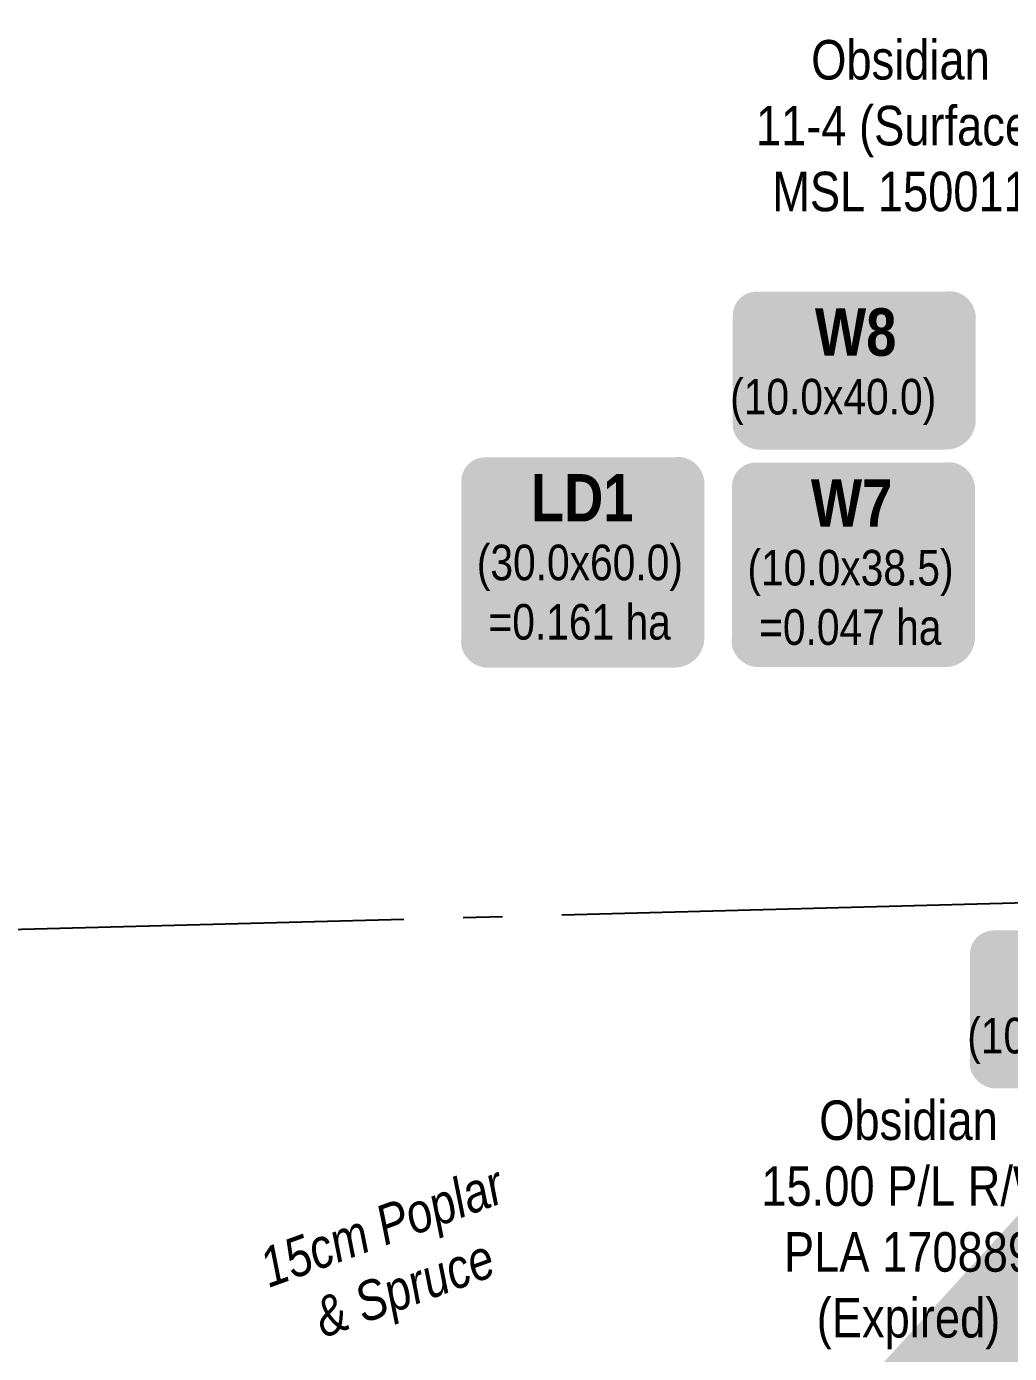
# Model space of a CAD drawing. Extents: x 626623 to 631574, y 5837036 to 5839705.
# Drawn here: x 627915.6 to 628164.3, y 5837886.3 to 5838222.3 of the extents above; entities that cross this region are included whole.
import ezdxf

# ---------------------------------------------------------------- set-up
doc = ezdxf.new("R2010")
doc.units = 0
doc.header["$LTSCALE"] = 5
doc.header["$PDSIZE"] = 0.5
doc.linetypes.add('foc-QUARTERLINE', pattern=[33, 25, -3, 2, -3])
doc.layers.get('Defpoints').update_dxf_attribs({"color": 9})
doc.layers.add('C-AR-T', color=13, linetype='Continuous', lineweight=9)
doc.layers.add('C-RW-T', color=13, linetype='Continuous', lineweight=9)
for name, color, linetype in [('L-QSEC', 8, 'foc-QUARTERLINE'), ('P-BUFFER-H 30m', 51, 'Continuous'), ('P-TEMP-BLOCKS', 250, 'Continuous'), ('T-BUSH-T', 110, 'Continuous')]:
    doc.layers.add(name, color=color, linetype=linetype)
doc.styles.add('80', font='ARIALN.TTF', dxfattribs={"height": 10})
doc.styles.add('80CG', font='ARIALN.TTF', dxfattribs={"height": 10})
doc.styles.add('80LS', font='ARIALNI.TTF', dxfattribs={"height": 10})
doc.styles.add('BOLD', font='ARIALNB.TTF')
doc.dimstyles.new('Compass 5 000', dxfattribs={"dimscale": 5, "dimtxt": 9, "dimasz": 2, "dimexe": 0.2, "dimexo": 0.0625, "dimgap": 0.5, "dimtad": 0, "dimtih": 1, "dimtoh": 1, "dimzin": 0, "dimdsep": 46, "dimtxsty": '80CG', "dimcen": 0.1, "dimse1": 1, "dimse2": 1, "dimclrd": 256, "dimclrt": 256, "dimaunit": 1, "dimadec": 4, "dimazin": 0, "dimtfac": 0.06, "dimtofl": 0, "dimtmove": 0, "dimatfit": 1, "dimfxl": 0.2, "dimtolj": 1, "dimtzin": 0, "dimlwd": -1, "dimarcsym": 0})

# ---------------------------------------------------------------- blocks, each defined once
blk = doc.blocks.new('*D583')
at = {"layer": 'C-RW-T', "transparency": 16777216}
for p, q in [((628187.88, 5837918.87), (628177.88, 5837918.87)), ((628200.83, 5837907.04), (628187.88, 5837918.87)), ((628226.84, 5837883.28), (628234.22, 5837876.53))]:
    blk.add_line(p, q, dxfattribs=at)
for points in [[(628201.95, 5837908.27), (628199.7, 5837905.81), (628208.21, 5837900.29)], [(628227.96, 5837884.51), (628225.71, 5837882.05), (628219.45, 5837890.02)]]:
    blk.add_solid(points, dxfattribs=at)
at = {"layer": 'Defpoints', "color": 0, "transparency": 16777216}
for p in [(628208.21, 5837900.29), (628196.07, 5837887), (628207.31, 5837876.73)]:
    blk.add_point(p, dxfattribs=at)
at = {"layer": 'C-RW-T', "transparency": 16777216, "insert": (628138.79, 5837918.87), "char_height": 10, "attachment_point": 5, "style": '80CG'}
blk.add_mtext('\\A1;Obsidian\\P15.00 P/L R/W\\PPLA 170889\\P(Expired)', dxfattribs=at)
blk = doc.blocks.new('*U644')
at = {"true_color": 0xff8aff}
h = blk.add_hatch(color=211, dxfattribs=at)
edge = h.paths.add_edge_path()
edge.add_line((-24, -20), (24, -20))
edge.add_arc((24, -14), 6, 270, 360)
edge.add_line((30, -14), (30, 12.5))
edge.add_arc((24, 12.5), 6, 0, 90)
edge.add_line((24, 18.5), (-24, 18.5))
edge.add_arc((-24, 12.5), 6, 90, 180)
edge.add_line((-30, 12.5), (-30, -14))
edge.add_arc((-24, -14), 6, 180, 270)
at = {"color": 250, "flags": 128}
blk.add_lwpolyline([(-24, -20, 3, 3, 0), (24, -20, 3, 3, 0.414214), (30, -14, 3, 3, 0), (30, 12.5, 3, 0, 0.414214), (24, 18.5, 0, 0, 0), (-24, 18.5, 0, 0, 0.414214), (-30, 12.5, 0, 0, 0), (-30, -14, 0, 3, 0.414214)], format="xyseb", close=True, dxfattribs=at)
at = {"flags": 128}
blk.add_lwpolyline([(22.41, -14.69, 0, 7.5, 0), (0, 0, 0, 0, 0)], format="xyseb", dxfattribs=at)
at = {"color": 250}
for tag, p, height, style in [('TEMP_AREA_W1_001', (-9.21, 2.24), 12, 'BOLD'), ('ENTER_TEXT_001', (-30.66, -12.62), 9, '80')]:
    blk.add_attdef(tag, p, '', height=height, dxfattribs=dict(at, style=style))
blk = doc.blocks.new('*U697')
at = {"true_color": 0xff8aff}
h = blk.add_hatch(color=211, dxfattribs=at)
edge = h.paths.add_edge_path()
edge.add_line((-24, -33.23), (24, -33.23))
edge.add_arc((24, -27.23), 6, 270, 360)
edge.add_line((30, -27.23), (30, 12.5))
edge.add_arc((24, 12.5), 6, 0, 90)
edge.add_line((24, 18.5), (-24, 18.5))
edge.add_arc((-24, 12.5), 6, 90, 180)
edge.add_line((-30, 12.5), (-30, -27.23))
edge.add_arc((-24, -27.23), 6, 180, 270)
at = {"color": 250, "flags": 128}
blk.add_lwpolyline([(-24, -33.23, 3, 3, 0), (24, -33.23, 3, 3, 0.414214), (30, -27.23, 3, 3, 0), (30, 12.5, 3, 0, 0.414214), (24, 18.5, 0, 0, 0), (-24, 18.5, 0, 0, 0.414214), (-30, 12.5, 0, 0, 0), (-30, -27.23, 0, 3, 0.414214)], format="xyseb", close=True, dxfattribs=at)
at = {"flags": 128}
blk.add_lwpolyline([(22.48, -11.67, 0, 7.5, 0), (0, 0, 0, 0, 0)], format="xyseb", dxfattribs=at)
at = {"color": 250}
for tag, p, height, style in [('TEMP_AREA_W1_001', (-9.21, 2.24), 12, 'BOLD'), ('ENTER_TEXT_001', (-30.66, -12.62), 9, '80')]:
    blk.add_attdef(tag, p, '', height=height, dxfattribs=dict(at, style=style))
blk = doc.blocks.new('*U645')
at = {"true_color": 0xff8aff}
h = blk.add_hatch(color=211, dxfattribs=at)
edge = h.paths.add_edge_path()
edge.add_line((-24, -31.77), (24, -31.77))
edge.add_arc((24, -25.77), 6, 270, 360)
edge.add_line((30, -25.77), (30, 12.5))
edge.add_arc((24, 12.5), 6, 0, 90)
edge.add_line((24, 18.5), (-24, 18.5))
edge.add_arc((-24, 12.5), 6, 90, 180)
edge.add_line((-30, 12.5), (-30, -25.77))
edge.add_arc((-24, -25.77), 6, 180, 270)
at = {"color": 250, "flags": 128}
blk.add_lwpolyline([(-24, -31.77, 3, 3, 0), (24, -31.77, 3, 3, 0.414214), (30, -25.77, 3, 3, 0), (30, 12.5, 3, 0, 0.414214), (24, 18.5, 0, 0, 0), (-24, 18.5, 0, 0, 0.414214), (-30, 12.5, 0, 0, 0), (-30, -25.77, 0, 3, 0.414214)], format="xyseb", close=True, dxfattribs=at)
at = {"flags": 128}
blk.add_lwpolyline([(25.99, -28.12, 0, 7.5, 0), (0, 0, 0, 0, 0)], format="xyseb", dxfattribs=at)
at = {"color": 250}
for tag, p, height, style in [('TEMP_AREA_W1_001', (-9.21, 2.24), 12, 'BOLD'), ('ENTER_TEXT_001', (-30.66, -12.62), 9, '80')]:
    blk.add_attdef(tag, p, '', height=height, dxfattribs=dict(at, style=style))

msp = doc.modelspace()

# ---------------------------------------------------------------- hatches: boundary and pattern name
at = {"layer": 'P-BUFFER-H 30m'}
h = msp.add_hatch(color=256, dxfattribs=at)
h.dxf.hatch_style = 1
edge = h.paths.add_edge_path()
edge.add_line((627973.144, 5837731.876), (628020.276, 5837783.583))
edge.add_line((628020.276, 5837783.583), (628064.701, 5837743.102))
edge.add_arc((628084.9, 5837765.269), 29.989, 227.65976, 317.59487)
edge.add_line((628107.044, 5837745.045), (628281.032, 5837935.552))
edge.add_arc((628258.888, 5837955.775), 29.989, 317.59487, 333.54735)
edge.add_line((628285.737, 5837942.416), (628370.836, 5838113.451))
edge.add_arc((628343.986, 5838126.81), 29.989, 333.54735, 360.0764)
edge.add_line((628373.975, 5838126.85), (628373.775, 5838277.337))
edge.add_line((628373.775, 5838277.337), (628417.17, 5838302.518))
edge.add_arc((628402.118, 5838328.457), 29.989, 300.125, 317.5375)
edge.add_line((628424.242, 5838308.211), (628495.05, 5838385.585))
edge.add_line((628495.05, 5838385.585), (628502.457, 5838384.099))
edge.add_arc((628508.355, 5838413.503), 29.989, 258.65693, 271.56663)
edge.add_line((628509.175, 5838383.525), (628531.659, 5838384.14))
edge.add_arc((628530.839, 5838414.118), 29.989, 271.56663, 361.56663)
edge.add_line((628560.817, 5838414.938), (628560.407, 5838429.927))
edge.add_arc((628530.429, 5838429.107), 29.989, 1.56663, 91.56663)
edge.add_line((628529.609, 5838459.085), (628512.213, 5838458.61))
edge.add_line((628512.213, 5838458.61), (628484.903, 5838464.088))
edge.add_arc((628479.004, 5838434.684), 29.989, 78.65693, 137.5375)
edge.add_line((628456.881, 5838454.93), (628373.583, 5838363.908))
edge.add_line((628373.583, 5838363.908), (628313.705, 5838329.162))
edge.add_arc((628328.756, 5838303.224), 29.989, 120.125, 180.0764)
edge.add_line((628298.767, 5838303.184), (628298.988, 5838137.355))
edge.add_line((628298.988, 5838137.355), (628221.421, 5837981.457))
edge.add_line((628221.421, 5837981.457), (628081.986, 5837828.784))
edge.add_line((628081.986, 5837828.784), (628037.528, 5837869.294))
edge.add_arc((628017.33, 5837847.127), 29.989, 47.65976, 137.65024)
edge.add_line((627995.166, 5837867.33), (627887.432, 5837749.138))
edge.add_arc((627909.595, 5837728.935), 29.989, 137.65024, 227.64955)
edge.add_line((627889.392, 5837706.772), (627955.888, 5837646.158))
edge.add_line((627955.888, 5837646.158), (627790.568, 5837464.81))
edge.add_line((627790.568, 5837464.81), (627477.824, 5837456.539))
edge.add_arc((627478.617, 5837426.56), 29.989, 91.51491, 181.51645)
edge.add_line((627448.638, 5837425.766), (627448.902, 5837415.773))
edge.add_arc((627478.881, 5837416.567), 29.989, 181.51645, 271.51491)
edge.add_line((627479.674, 5837386.588), (627809.443, 5837395.309))
edge.add_arc((627808.65, 5837425.288), 29.989, 271.51491, 317.64758)
edge.add_line((627830.813, 5837405.084), (628037.908, 5837632.261))
edge.add_arc((628015.745, 5837652.465), 29.989, 317.64758, 407.64955)
edge.add_line((628035.948, 5837674.628), (627973.144, 5837731.876))

# ---------------------------------------------------------------- linework, layer by layer
at = {"layer": 'L-QSEC'}
msp.add_line((627556.221, 5837984.217), (628369.236, 5838005.83), dxfattribs=at)

# ---------------------------------------------------------------- block references
at = {"layer": 'P-TEMP-BLOCKS'}
for p, values in [((628124.317, 5838136.681), {'TEMP_AREA_W1_001': 'W8', 'ENTER_TEXT_001': '(10.0x40.0)'}), ((628184.316, 5837974.922), {'TEMP_AREA_W1_001': 'W6', 'ENTER_TEXT_001': '(10.0x40.0)'})]:
    msp.add_blockref('*U644', p, dxfattribs=at).add_auto_attribs(values)
ref = msp.add_blockref('*U697', (628055.605, 5838094.716), dxfattribs=at)
ref.add_attrib('TEMP_AREA_W1_001', 'LD1', (628043.212, 5838096.96), dxfattribs={"layer": '0', "color": 250, "height": 12, "style": 'BOLD'})
ref.add_attrib('ENTER_TEXT_001', '(30.0x60.0)', (628029.532, 5838082.092), dxfattribs={"layer": '0', "color": 250, "height": 9, "style": '80'})
ref.add_attrib('ENTER_TEXT_002', '=0.161 ha', (628032.472, 5838067.055), dxfattribs={"layer": '0', "color": 250, "height": 9, "style": '80'})
ref = msp.add_blockref('*U645', (628124.102, 5838093.388), dxfattribs=at)
ref.add_attrib('TEMP_AREA_W1_001', 'W7', (628114.079, 5838095.653), dxfattribs={"layer": '0', "color": 250, "height": 12, "style": 'BOLD'})
ref.add_attrib('ENTER_TEXT_001', '(10.0x38.5)', (628098.029, 5838080.765), dxfattribs={"layer": '0', "color": 250, "height": 9, "style": '80'})
ref.add_attrib('ENTER_TEXT_002', '=0.047 ha', (628100.97, 5838065.728), dxfattribs={"layer": '0', "color": 250, "height": 9, "style": '80'})

# ---------------------------------------------------------------- texts
at = {"layer": 'C-AR-T', "insert": (628136.765, 5838197.112), "char_height": 10, "attachment_point": 5, "style": '80CG'}
msp.add_mtext('\\A1;Obsidian\\P11-4 (Surface)\\PMSL 150011', dxfattribs=at)
at = {"layer": 'T-BUSH-T', "insert": (628003.742, 5837923.308), "char_height": 9.99072, "width": 65.34625, "attachment_point": 2, "rotation": 20, "style": '80LS'}
msp.add_mtext('15cm Poplar\\P& Spruce', dxfattribs=at)

# ---------------------------------------------------------------- dimensions: what is measured, and where the dimension line sits
at = {"layer": 'C-RW-T'}
dim = msp.add_linear_dim(base=(628208.211, 5837900.293), p1=(628207.314, 5837876.732), p2=(628196.07, 5837887.001), angle=137.59081, text='Obsidian\\P15.00 P/L R/W\\PPLA 170889\\P(Expired)', dimstyle='Compass 5 000', dxfattribs=at)
dim.commit()
dim.dimension.update_dxf_attribs({"geometry": '*D583', "text_midpoint": (628138.791, 5837918.866), "dimtype": 161})

doc.saveas('drawing.dxf')
